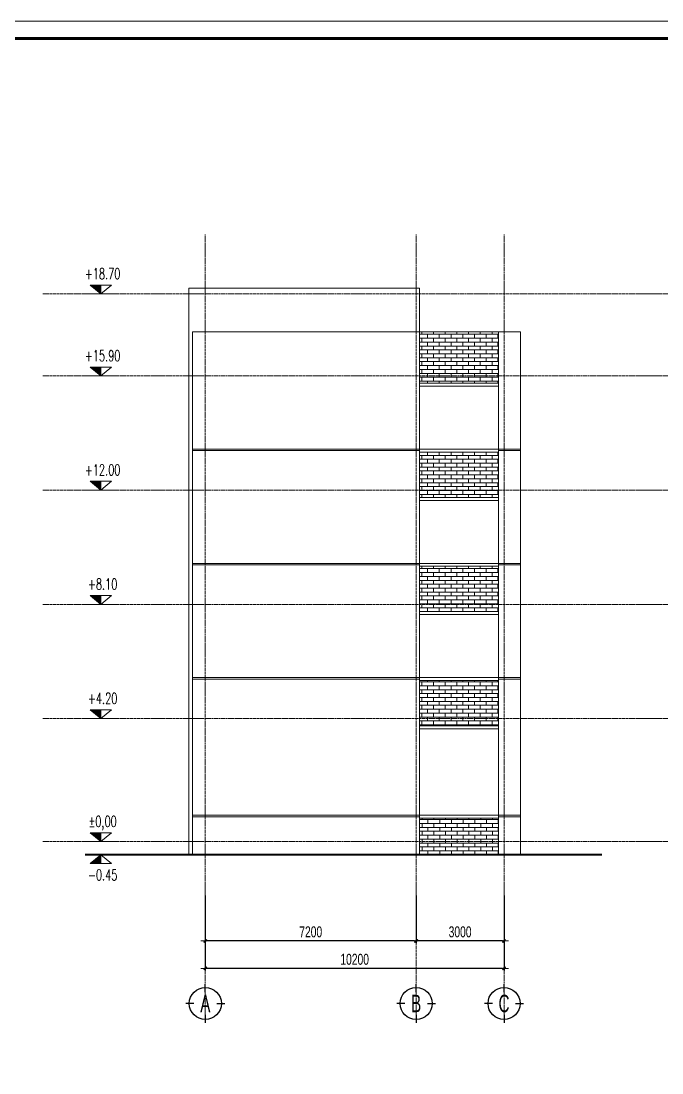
# Model space of a CAD drawing. Header units: millimetres. Extents: x 3174748 to 6019813, y -1021377 to -162175.
# Drawn here: x 4301559 to 4323444, y -219725 to -183809 of the extents above; entities that cross this region are included whole.
import ezdxf
from ezdxf.enums import TextEntityAlignment as Align

# ---------------------------------------------------------------- set-up
doc = ezdxf.new("R2010")
doc.units = ezdxf.units.MM
doc.header["$LTSCALE"] = 60
doc.header["$MEASUREMENT"] = 0
doc.linetypes.add('CENTER', pattern=[2, 1.25, -0.25, 0.25, -0.25])
doc.layers.get('DEFPOINTS').update_dxf_attribs({"lineweight": 0})
for name, color, linetype, lineweight in [('cat1', 30, 'Continuous', 40), ('DBH_thay1', 63, 'Continuous', 18), ('dim', 144, 'Continuous', 13), ('hatch1', 136, 'Continuous', 9), ('Khungten_LCDI', 7, 'Continuous', 5), ('LC Dim', 8, 'Continuous', 18), ('LC Text1', 3, 'Continuous', 20), ('LC Text2', 7, 'Continuous', 25), ('manh1', 67, 'Continuous', 13), ('thay1', 63, 'Continuous', 18), ('truc', 76, 'CENTER', 9)]:
    doc.layers.add(name, color=color, linetype=linetype, lineweight=lineweight)
doc.styles.add('EG 1', font='VHAVANB.TTF')
doc.styles.add('HOATBIF', font='hoatbif.shx', dxfattribs={"width": 0.7})
doc.styles.add('Khungten', font='VHAVAN.TTF', dxfattribs={"width": 0.9, "height": 5000})
doc.styles.add('T1', font='Vnsimli.shx', dxfattribs={"width": 0.8})
doc.styles.add('Tahoma', font='tahoma.ttf')
doc.styles.add('Title', font='VHBLACK.TTF', dxfattribs={"width": 0.8})
doc.dimstyles.new('1-150', dxfattribs={"dimscale": 150, "dimtxt": 2.5, "dimasz": 0.35, "dimexe": 0.5, "dimexo": 0, "dimgap": 0.8, "dimtad": 1, "dimdec": 0, "dimzin": 0, "dimdsep": 46, "dimtxsty": 'HOATBIF', "dimblk1": 'DOT', "dimblk2": 'DOT', "dimsah": 1, "dimcen": -1, "dimdle": 1, "dimclrd": 256, "dimclre": 256, "dimclrt": 4, "dimadec": 3, "dimazin": 2, "dimtfac": 0.333333, "dimtdec": 0, "dimtix": 1, "dimtmove": 2, "dimatfit": 3, "dimldrblk": 'DOT', "dimfxl": 1, "dimtvp": 0.833333, "dimtolj": 1, "dimtzin": 0, "dimarcsym": 0})
pattern_1 = [(0, (3873640.42, 76729.67), (0, 133.35), []), (90, (3873640.42, 76729.67), (-200, 133.35), [133.35, -133.35])]

# ---------------------------------------------------------------- blocks, each defined once
blk = doc.blocks.new('A$C7F5C7EA4')
at = {"layer": 'truc'}
for p, q in [((5947, 0), (5947, 26899)), ((8946, 0), (8946, 26899)), ((16146, 0), (16146, 26899)), ((984, 24868), (21699, 24868)), ((984, 22068), (21699, 22068)), ((984, 18168), (21699, 18168)), ((984, 14268), (21699, 14268)), ((984, 10368), (21699, 10368)), ((984, 6168), (21699, 6168))]:
    blk.add_line(p, q, dxfattribs=at)
blk = doc.blocks.new('lcdi fix H')
at = {"layer": 'DEFPOINTS', "lineweight": 0}
blk.add_lwpolyline([(-1200, -14850), (-1200, 14850), (40800, 14850), (40800, -14850)], close=True, dxfattribs=at)
at = {"layer": 'Khungten_LCDI', "color": 5, "lineweight": 60}
blk.add_lwpolyline([(0, -14650), (0, 14650), (40600, 14650), (40600, -14650)], close=True, dxfattribs=at)
at = {"color": 7, "style": 'Khungten', "width": 0.8}
for tag, p in [('REVISION', (39499, -10746)), ('NGAYHT', (39546, -11609))]:
    blk.add_attdef(tag, text='', height=200, dxfattribs=at).set_placement(p, align=Align.CENTER)
at = {"layer": 'LC Text1', "style": 'Title', "width": 3.882085}
for tag, p, p2 in [('TENBANVE1', (36913, -8886), (40339, -8886)), ('TENBANVE2', (36913, -9562), (40339, -9562))]:
    blk.add_attdef(tag, text='', height=250, dxfattribs=at).set_placement(p, p2, align=Align.FIT)
at = {"layer": 'LC Text1', "style": 'Title', "width": 0.7}
blk.add_attdef('SOBANVE', text='', height=250, dxfattribs=at).set_placement((39562, -13896), align=Align.CENTER)
blk = doc.blocks.new('KyHieu TrucDinhVi')
at = {"color": 7, "lineweight": 30}
for p, q in [((0, 2.36), (0, 4)), ((-2.36, 0), (-4, 0)), ((2.36, 0), (4, 0)), ((0, -2.36), (0, -4))]:
    blk.add_line(p, q, dxfattribs=at)
blk.add_circle((0, 0), 3.3, dxfattribs=at)
at = {"ltscale": 20, "style": 'Tahoma'}
blk.add_attdef('AA', text='', height=3, dxfattribs=at).set_placement((0, 0), align=Align.MIDDLE_CENTER)
blk = doc.blocks.new('DOT')
at = {"layer": 'LC Dim'}
blk.add_line((-3, 0), (3, 0), dxfattribs=at)
at = {"layer": 'LC Dim', "color": 4}
blk.add_line((-1, -1), (1, 1), dxfattribs=at)
blk.add_lwpolyline([(0.5, 1), (-1, -0.5), (-0.5, -1), (1, 0.5)], close=True, dxfattribs=at)
blk = doc.blocks.new('*D136')
at = {"layer": 'DEFPOINTS', "color": 0, "transparency": 16777216}
for p in [(4315051, -213665), (4318051, -213665), (4315051, -215216)]:
    blk.add_point(p, dxfattribs=at)
at = {"layer": 'dim', "lineweight": -2, "transparency": 16777216}
for p, q in [((4315051, -213665), (4315051, -215291)), ((4318051, -213665), (4318051, -215291)), ((4317999, -215216), (4315104, -215216))]:
    blk.add_line(p, q, dxfattribs=at)
at = {"layer": 'dim', "lineweight": -2, "transparency": 16777216, "xscale": 52.5, "yscale": 52.5, "zscale": 52.5, "rotation": 180}
blk.add_blockref('DOT', (4315051, -215216), dxfattribs=at)
at = {"layer": 'dim', "lineweight": -2, "transparency": 16777216, "xscale": 52.5, "yscale": 52.5, "zscale": 52.5}
blk.add_blockref('DOT', (4318051, -215216), dxfattribs=at)
at = {"layer": 'dim', "color": 4, "transparency": 16777216, "insert": (4316551, -214909), "char_height": 375, "attachment_point": 5, "style": 'HOATBIF'}
blk.add_mtext('\\A1;3000', dxfattribs=at)
blk = doc.blocks.new('*D137')
at = {"layer": 'DEFPOINTS', "color": 0, "transparency": 16777216}
for p in [(4307851, -213665), (4315051, -213665), (4307851, -215216)]:
    blk.add_point(p, dxfattribs=at)
at = {"layer": 'dim', "lineweight": -2, "transparency": 16777216}
for p, q in [((4307851, -213665), (4307851, -215291)), ((4315051, -213665), (4315051, -215291)), ((4314999, -215216), (4307904, -215216))]:
    blk.add_line(p, q, dxfattribs=at)
at = {"layer": 'dim', "lineweight": -2, "transparency": 16777216, "xscale": 52.5, "yscale": 52.5, "zscale": 52.5, "rotation": 180}
blk.add_blockref('DOT', (4307851, -215216), dxfattribs=at)
at = {"layer": 'dim', "lineweight": -2, "transparency": 16777216, "xscale": 52.5, "yscale": 52.5, "zscale": 52.5}
blk.add_blockref('DOT', (4315051, -215216), dxfattribs=at)
at = {"layer": 'dim', "color": 4, "transparency": 16777216, "insert": (4311451, -214909), "char_height": 375, "attachment_point": 5, "style": 'HOATBIF'}
blk.add_mtext('\\A1;7200', dxfattribs=at)
blk = doc.blocks.new('*D138')
at = {"layer": 'DEFPOINTS', "color": 0, "transparency": 16777216}
for p in [(4307851, -213665), (4318051, -213665), (4307851, -216154)]:
    blk.add_point(p, dxfattribs=at)
at = {"layer": 'dim', "lineweight": -2, "transparency": 16777216}
for p, q in [((4307851, -213665), (4307851, -216229)), ((4318051, -213665), (4318051, -216229)), ((4317999, -216154), (4307904, -216154))]:
    blk.add_line(p, q, dxfattribs=at)
at = {"layer": 'dim', "lineweight": -2, "transparency": 16777216, "xscale": 52.5, "yscale": 52.5, "zscale": 52.5, "rotation": 180}
blk.add_blockref('DOT', (4307851, -216154), dxfattribs=at)
at = {"layer": 'dim', "lineweight": -2, "transparency": 16777216, "xscale": 52.5, "yscale": 52.5, "zscale": 52.5}
blk.add_blockref('DOT', (4318051, -216154), dxfattribs=at)
at = {"layer": 'dim', "color": 4, "transparency": 16777216, "insert": (4312951, -215846), "char_height": 375, "attachment_point": 5, "style": 'HOATBIF'}
blk.add_mtext('\\A1;10200', dxfattribs=at)
blk = doc.blocks.new('Caodo1')
at = {"layer": 'LC Text1'}
blk.add_hatch(color=4, dxfattribs=at).paths.add_polyline_path([(0, 200), (0, 0), (243, 200)])
at = {"layer": 'LC Text1', "color": 4}
for p, q in [((324, 0), (-324, 0)), ((0, 0), (0, 200))]:
    blk.add_line(p, q, dxfattribs=at)
blk.add_lwpolyline([(-243, 200), (243, 200), (0, 0), (0, 0)], close=True, dxfattribs=at)
at = {"layer": 'LC Text1', "color": 4, "style": 'T1', "width": 0.8}
blk.add_attdef('%%P0,00', text='', height=250, dxfattribs=at).set_placement((-39, 460), align=Align.MIDDLE_CENTER)

msp = doc.modelspace()

# ---------------------------------------------------------------- hatches: boundary and pattern name
at = {"layer": 'hatch1'}
h = msp.add_hatch(dxfattribs=at)
h.set_pattern_fill('AR-BRSTD', color=256, scale=50)
h.set_pattern_definition(pattern_1)
h.paths.add_polyline_path([(4315161, -194424.5), (4317861, -194424.5), (4317861, -196174.5), (4315161, -196174.5)])
h = msp.add_hatch(dxfattribs=at)
h.set_pattern_fill('AR-BRSTD', color=256, scale=50)
h.set_pattern_definition(pattern_1)
h.paths.add_polyline_path([(4315161, -198524.5), (4317861, -198524.5), (4317861, -200074.5), (4315161, -200074.5)])
h = msp.add_hatch(dxfattribs=at)
h.set_pattern_fill('AR-BRSTD', color=256, scale=50)
h.set_pattern_definition(pattern_1)
h.paths.add_polyline_path([(4315161, -202424.5), (4317861, -202424.5), (4317861, -203974.5), (4315161, -203974.5)])
h = msp.add_hatch(dxfattribs=at)
h.set_pattern_fill('AR-BRSTD', color=256, scale=50)
h.set_pattern_definition(pattern_1)
h.paths.add_polyline_path([(4315161, -206324.5), (4317861, -206324.5), (4317861, -207874.5), (4315161, -207874.5)])
h = msp.add_hatch(dxfattribs=at)
h.set_pattern_fill('AR-BRSTD', color=256, scale=50)
h.set_pattern_definition([(0, (4281853.44, -212274.5), (0, 133.35), []), (90, (4281853.44, -212274.5), (-200, 133.35), [133.35, -133.35])])
h.paths.add_polyline_path([(4315161, -211024.5), (4317861, -211024.5), (4317861, -212274.5), (4315161, -212274.5)])

# ---------------------------------------------------------------- linework, layer by layer
at = {"layer": 'cat1'}
msp.add_line((4321395.1, -212274.5), (4303747.4, -212274.5), dxfattribs=at)
at = {"layer": 'manh1'}
for p, q in [((4307291, -192924.5), (4315161, -192924.5)), ((4307291, -212274.5), (4307291, -192924.5)), ((4315161, -192924.5), (4315161, -194424.5)), ((4307411, -198424.5), (4318611, -198424.5)), ((4307411, -198474.5), (4315161, -198474.5)), ((4317861, -198474.5), (4318611, -198474.5)), ((4307411, -202324.5), (4318611, -202324.5)), ((4307411, -202374.5), (4315161, -202374.5)), ((4317861, -202374.5), (4318611, -202374.5)), ((4307411, -206224.5), (4318611, -206224.5)), ((4307411, -206274.5), (4315161, -206274.5)), ((4317861, -206274.5), (4318611, -206274.5)), ((4307411, -210924.5), (4318611, -210924.5)), ((4307411, -210974.5), (4315161, -210974.5)), ((4317861, -210974.5), (4318611, -210974.5))]:
    msp.add_line(p, q, dxfattribs=at)
at = {"layer": 'thay1'}
for p, q in [((4307411, -194424.5), (4307411, -212274.5)), ((4307411, -194424.5), (4318611, -194424.5)), ((4315161, -194424.5), (4315161, -212274.5)), ((4317861, -194424.5), (4317861, -212274.5)), ((4318611, -194424.5), (4318611, -212274.5)), ((4315161, -196174.5), (4317861, -196174.5)), ((4315161, -196274.5), (4317861, -196274.5)), ((4315161, -198524.5), (4317861, -198524.5)), ((4315161, -200074.5), (4317861, -200074.5)), ((4315161, -200174.5), (4317861, -200174.5)), ((4315161, -202424.5), (4317861, -202424.5)), ((4315161, -203974.5), (4317861, -203974.5)), ((4315161, -204074.5), (4317861, -204074.5)), ((4315161, -206324.5), (4317861, -206324.5)), ((4315161, -207874.5), (4317861, -207874.5)), ((4315161, -207974.5), (4317861, -207974.5)), ((4315161, -211024.5), (4317861, -211024.5))]:
    msp.add_line(p, q, dxfattribs=at)

# ---------------------------------------------------------------- block references
at = {"layer": 'DBH_thay1'}
ref = msp.add_blockref('KyHieu TrucDinhVi', (4307851.8, -217352.3), dxfattribs=dict(at, xscale=165.6885475228875, yscale=165.6885475228875, zscale=165.6885475228875))
ref.add_attrib('AA', 'a', dxfattribs={"layer": '0', "ltscale": 20, "height": 596.5, "style": 'EG 1', "width": 0.65}).set_placement((4307851.8, -217352.3), align=Align.MIDDLE_CENTER)
ref = msp.add_blockref('KyHieu TrucDinhVi', (4315051.8, -217352.3), dxfattribs=dict(at, xscale=165.6885475228875, yscale=165.6885475228875, zscale=165.6885475228875))
ref.add_attrib('AA', 'b', dxfattribs={"layer": '0', "ltscale": 20, "height": 596.5, "style": 'EG 1', "width": 0.65}).set_placement((4315051.8, -217352.3), align=Align.MIDDLE_CENTER)
ref = msp.add_blockref('KyHieu TrucDinhVi', (4318051, -217352.3), dxfattribs=dict(at, xscale=165.6885475228875, yscale=165.6885475228875, zscale=165.6885475228875))
ref.add_attrib('AA', 'c', dxfattribs={"layer": '0', "ltscale": 20, "height": 596.5, "style": 'EG 1', "width": 0.65}).set_placement((4318051, -217352.3), align=Align.MIDDLE_CENTER)
at = {"layer": 'LC Text1'}
ref = msp.add_blockref('Caodo1', (4304288, -193124.5), dxfattribs=dict(at, xscale=-1.5, yscale=1.5, zscale=1.5))
ref.add_attrib('%%P0,00', '+18.70', dxfattribs={"layer": 'LC Text2', "height": 375, "style": 'T1', "width": 0.65}).set_placement((4304346.5, -192435.3), align=Align.MIDDLE_CENTER)
ref = msp.add_blockref('Caodo1', (4304288, -195924.5), dxfattribs=dict(at, xscale=-1.5, yscale=1.5, zscale=1.5))
ref.add_attrib('%%P0,00', '+15.90', dxfattribs={"layer": 'LC Text2', "height": 375, "style": 'T1', "width": 0.65}).set_placement((4304346.5, -195235.3), align=Align.MIDDLE_CENTER)
ref = msp.add_blockref('Caodo1', (4304288, -199824.5), dxfattribs=dict(at, xscale=-1.5, yscale=1.5, zscale=1.5))
ref.add_attrib('%%P0,00', '+12.00', dxfattribs={"layer": 'LC Text2', "height": 375, "style": 'T1', "width": 0.65}).set_placement((4304346.5, -199135.3), align=Align.MIDDLE_CENTER)
ref = msp.add_blockref('Caodo1', (4304288, -203724.5), dxfattribs=dict(at, xscale=-1.5, yscale=1.5, zscale=1.5))
ref.add_attrib('%%P0,00', '+8.10', dxfattribs={"layer": 'LC Text2', "height": 375, "style": 'T1', "width": 0.65}).set_placement((4304346.5, -203035.3), align=Align.MIDDLE_CENTER)
ref = msp.add_blockref('Caodo1', (4304288, -207624.5), dxfattribs=dict(at, xscale=-1.5, yscale=1.5, zscale=1.5))
ref.add_attrib('%%P0,00', '+4.20', dxfattribs={"layer": 'LC Text2', "height": 375, "style": 'T1', "width": 0.65}).set_placement((4304346.5, -206935.3), align=Align.MIDDLE_CENTER)
ref = msp.add_blockref('Caodo1', (4304288, -211824.5), dxfattribs=dict(at, xscale=-1.5, yscale=1.5, zscale=1.5))
ref.add_attrib('%%P0,00', '%%p0,00', dxfattribs={"layer": 'LC Text2', "height": 375, "style": 'T1', "width": 0.65}).set_placement((4304346.5, -211135.2), align=Align.MIDDLE_CENTER)
ref = msp.add_blockref('Caodo1', (4304288, -212274.5), dxfattribs=dict(at, xscale=1.5, yscale=1.5, zscale=1.5, rotation=180))
ref.add_attrib('%%P0,00', '-0.45', dxfattribs={"layer": 'LC Text2', "height": 375, "style": 'T1', "width": 0.65}).set_placement((4304346.5, -212963.8), align=Align.MIDDLE_CENTER)
at = {"layer": 'thay1', "ltscale": 2, "xscale": 3.000002513308824, "yscale": 3.000002513308824, "zscale": 3.000002513308824}
msp.add_blockref('lcdi fix H', (4278530.8, -228358.7), dxfattribs=at)
at = {"layer": 'truc', "xscale": -1}
msp.add_blockref('A$C7F5C7EA4', (4323997.5, -217992.5), dxfattribs=at)
at = {"layer": 'truc'}
msp.add_blockref('A$C7F5C7EA4', (4321873.2, -217992.5), dxfattribs=at)

# ---------------------------------------------------------------- dimensions: what is measured, and where the dimension line sits
at = {"layer": 'dim'}
for base, p1, p2, picture, middle in [((4307851, -215216.2), (4315051, -213665), (4307851, -213665), '*D137', (4311451, -214908.7)), ((4307851, -216153.7), (4318051, -213665), (4307851, -213665), '*D138', (4312951, -215846.2)), ((4315051, -215216.2), (4318051, -213665), (4315051, -213665), '*D136', (4316551, -214908.7))]:
    dim = msp.add_linear_dim(base=base, p1=p1, p2=p2, dimstyle='1-150', dxfattribs=at)
    dim.commit()
    dim.dimension.update_dxf_attribs({"geometry": picture, "text_midpoint": middle})

doc.saveas('drawing.dxf')
